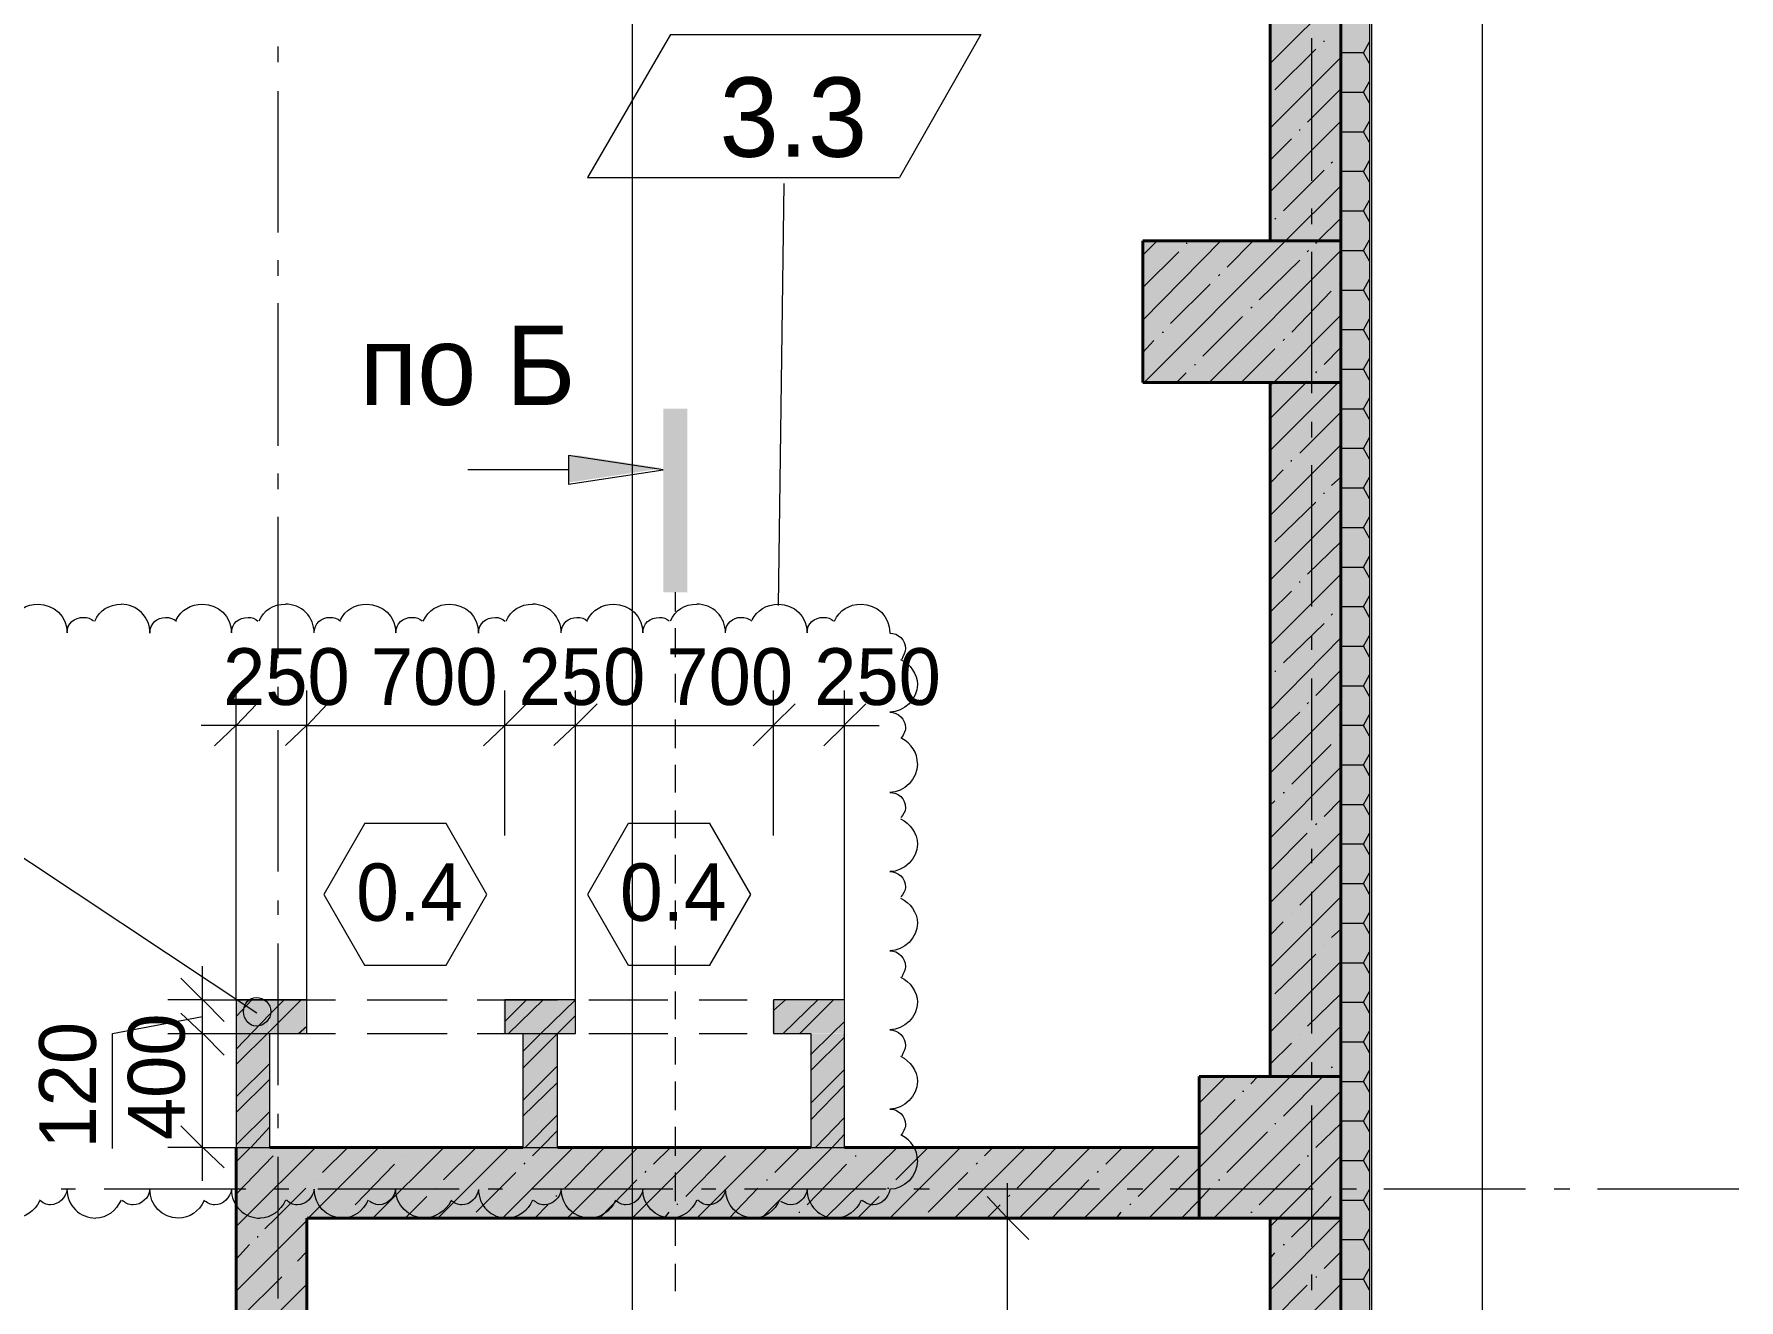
# Model space of a CAD drawing. Header units: millimetres. Extents: x -401725 to 250493, y 305116 to 802890.
# Drawn here: x -375094.682 to -375092.313, y 508975.737 to 508977.496 of the extents above; entities that cross this region are included whole.
import ezdxf

# ---------------------------------------------------------------- set-up
doc = ezdxf.new("R2010")
doc.units = ezdxf.units.MM
doc.layers.add('PDF _Геометрия', color=7, linetype='Continuous', true_color=0x1d1d1d)
doc.layers.add('PDF _Сплошная заливка', color=7, linetype='Continuous', true_color=0xffffff)
doc.layers.add('PDF _Текст', color=7, linetype='Continuous')

msp = doc.modelspace()

# ---------------------------------------------------------------- hatches: boundary and pattern name
at = {"layer": 'PDF _Сплошная заливка', "transparency": 33554559}
msp.add_hatch(color=7, dxfattribs=at).paths.add_polyline_path([(-375093.9181, 508976.9094), (-375093.9259, 508976.9105), (-375093.9397, 508976.9105), (-375093.9397, 508976.873), (-375093.9181, 508976.876), (-375093.9081, 508976.8777), (-375093.8965, 508976.8794), (-375093.8865, 508976.881), (-375093.8631, 508976.8844), (-375093.8531, 508976.886), (-375093.8415, 508976.8877), (-375093.8315, 508976.8894), (-375093.8198, 508976.891), (-375093.8098, 508976.8927), (-375093.8198, 508976.8944), (-375093.8315, 508976.896), (-375093.8415, 508976.8977), (-375093.8531, 508976.8994), (-375093.8631, 508976.901), (-375093.8865, 508976.9044), (-375093.8965, 508976.906), (-375093.9081, 508976.9077)])
h = msp.add_hatch(color=256, dxfattribs=at)
h.paths.add_polyline_path([(-375094.3048, 508976.1077), (-375094.3048, 508976.1538), (-375094.3546, 508976.1538), (-375094.3546, 508976.1077)])
h.paths.add_polyline_path([(-375093.5582, 508976.1077), (-375093.5582, 508976.1538), (-375093.6565, 508976.1538), (-375093.6565, 508976.1077)])
h.paths.add_polyline_path([(-375093.9315, 508976.1077), (-375093.9315, 508976.1538), (-375094.0298, 508976.1538), (-375094.0298, 508976.1077)])

# ---------------------------------------------------------------- linework, layer by layer
at = {"layer": 'PDF _Геометрия', "color": 8, "lineweight": 9, "true_color": 0x808080}
for points in [[(-375093.8513, 508988.3288), (-375093.8513, 508972.0015)], [(-375093.7913, 508976.7204), (-375093.7913, 508976.6937)], [(-375093.7913, 508976.6704), (-375093.7913, 508976.6304)], [(-375093.7913, 508976.6071), (-375093.7913, 508976.5671)], [(-375093.7913, 508976.5437), (-375093.7913, 508976.5038)], [(-375093.7913, 508976.4804), (-375093.7913, 508976.4421)], [(-375093.7913, 508976.4171), (-375093.7913, 508976.3788)], [(-375093.7913, 508976.3554), (-375093.7913, 508976.3154)], [(-375093.7913, 508976.2921), (-375093.7913, 508976.2521)], [(-375093.7913, 508976.2288), (-375093.7913, 508976.1887)], [(-375093.7913, 508976.1654), (-375093.7913, 508976.1271)], [(-375093.7913, 508976.1021), (-375093.7913, 508976.0638)], [(-375093.7913, 508976.0404), (-375093.7913, 508976.0004)], [(-375093.7913, 508975.9771), (-375093.7913, 508975.9371)], [(-375093.7913, 508975.9137), (-375093.7913, 508975.8738)], [(-375093.7913, 508975.8504), (-375093.7913, 508975.8121)], [(-375093.7913, 508975.7871), (-375093.7913, 508975.7487)]]:
    msp.add_lwpolyline(points, dxfattribs=at)
at = {"layer": 'PDF _Геометрия', "color": 7, "lineweight": 9}
for points in [[(-375092.8263, 508987.8988), (-375092.8263, 508970.4574)], [(-375092.8231, 508970.4571), (-375092.8231, 508987.9018)], [(-375092.8663, 508987.8605), (-375092.8663, 508970.4566)], [(-375092.8663, 508987.8588), (-375092.8663, 508970.4566)], [(-375092.6696, 508972.5637), (-375092.6696, 508986.9375)], [(-375092.9646, 508977.2087), (-375092.9646, 508978.1937)], [(-375093.7981, 508977.4955), (-375093.9131, 508977.2971)], [(-375093.7982, 508977.4955), (-375093.3664, 508977.4955)], [(-375093.3664, 508977.4955), (-375093.4796, 508977.2971)], [(-375092.9065, 508977.2921), (-375092.9065, 508977.4905)], [(-375094.3431, 508977.4571), (-375094.3431, 508977.4788)], [(-375094.3431, 508977.2205), (-375094.3431, 508977.4171)], [(-375093.913, 508977.2971), (-375093.4797, 508977.2971)], [(-375093.8498, 508977.2971), (-375093.4797, 508977.2971)], [(-375093.6479, 508976.7021), (-375093.6397, 508977.2888)], [(-375092.9065, 508977.2321), (-375092.9065, 508977.2538)], [(-375093.1415, 508977.0121), (-375093.1415, 508977.2088)], [(-375094.3431, 508977.1604), (-375094.3431, 508977.1821)], [(-375092.9065, 508976.9971), (-375092.9065, 508977.1938)], [(-375094.3431, 508976.9238), (-375094.3431, 508977.1221)], [(-375092.9646, 508976.0471), (-375092.9646, 508977.0121)], [(-375092.9065, 508976.9355), (-375092.9065, 508976.9571)], [(-375093.8081, 508976.8905), (-375093.9397, 508976.9105)], [(-375093.9396, 508976.9104), (-375093.9396, 508976.8704)], [(-375092.9065, 508976.7005), (-375092.9065, 508976.8971)], [(-375094.3431, 508976.8638), (-375094.3431, 508976.8855)], [(-375093.9396, 508976.8904), (-375094.0797, 508976.8904)], [(-375093.9397, 508976.8705), (-375093.8082, 508976.8905)], [(-375094.3431, 508976.6288), (-375094.3431, 508976.8254)], [(-375092.9065, 508976.6405), (-375092.9065, 508976.6605)], [(-375094.3431, 508976.5671), (-375094.3431, 508976.5888)], [(-375092.9065, 508976.4038), (-375092.9065, 508976.6005)], [(-375094.4015, 508976.1538), (-375094.4015, 508976.5355), (-375094.4015, 508976.5838)], [(-375094.3031, 508976.1538), (-375094.3031, 508976.5355), (-375094.3031, 508976.5838)], [(-375094.0279, 508976.3821), (-375094.0279, 508976.5354), (-375094.0279, 508976.5837)], [(-375093.9299, 508976.1538), (-375093.9299, 508976.5355), (-375093.9299, 508976.5838)], [(-375093.6547, 508976.3821), (-375093.6547, 508976.5354), (-375093.6547, 508976.5838)], [(-375093.5563, 508976.1538), (-375093.5563, 508976.5354), (-375093.5563, 508976.5838)], [(-375094.4499, 508976.5355), (-375094.3031, 508976.5355)], [(-375094.3431, 508976.3321), (-375094.3431, 508976.5288)], [(-375094.3028, 508976.5354), (-375094.0279, 508976.5354)], [(-375094.0282, 508976.5355), (-375093.9299, 508976.5355)], [(-375093.9296, 508976.5354), (-375093.6547, 508976.5354)], [(-375093.6545, 508976.5354), (-375093.508, 508976.5354)], [(-375094.223, 508976.3987), (-375094.2796, 508976.3004)], [(-375094.1097, 508976.3988), (-375094.2231, 508976.3988)], [(-375094.0532, 508976.3005), (-375094.1098, 508976.3988)], [(-375093.8565, 508976.3988), (-375093.9131, 508976.3005)], [(-375093.7429, 508976.3988), (-375093.8562, 508976.3988)], [(-375093.6864, 508976.3005), (-375093.743, 508976.3988)], [(-375094.3729, 508976.1354), (-375094.7497, 508976.3854)], [(-375092.9065, 508976.3438), (-375092.9065, 508976.3638)], [(-375092.9065, 508976.1071), (-375092.9065, 508976.3038)], [(-375094.3431, 508976.2721), (-375094.3431, 508976.2921)], [(-375094.2796, 508976.3004), (-375094.223, 508976.2021)], [(-375094.1098, 508976.2022), (-375094.0532, 508976.3005)], [(-375093.9131, 508976.3005), (-375093.8565, 508976.2021)], [(-375093.743, 508976.2021), (-375093.6864, 508976.3005)], [(-375094.3431, 508976.0354), (-375094.3431, 508976.2321)], [(-375094.4965, 508976.1072), (-375094.4482, 508976.1072), (-375094.4482, 508976.2005)], [(-375094.2231, 508976.2021), (-375094.1097, 508976.2021)], [(-375093.8562, 508976.2021), (-375093.7429, 508976.2021)], [(-375094.4482, 508976.1538), (-375094.4965, 508976.1538)], [(-375094.448, 508976.1538), (-375094.3297, 508976.1538)], [(-375094.33, 508976.1538), (-375094.2632, 508976.1538)], [(-375094.2196, 508976.1538), (-375094.1081, 508976.1538)], [(-375094.0665, 508976.1538), (-375093.9548, 508976.1538)], [(-375093.9113, 508976.1538), (-375093.8014, 508976.1538)], [(-375093.758, 508976.1538), (-375093.6913, 508976.1538)], [(-375094.5731, 508976.1072), (-375094.4482, 508976.1305)], [(-375094.5732, 508975.9472), (-375094.5732, 508976.1072)], [(-375094.4482, 508975.9022), (-375094.4482, 508976.1072)], [(-375094.448, 508976.1071), (-375094.3297, 508976.1071)], [(-375094.33, 508976.1072), (-375094.2632, 508976.1072)], [(-375094.2196, 508976.1071), (-375094.1081, 508976.1071)], [(-375094.0665, 508976.1072), (-375093.9548, 508976.1072)], [(-375093.9113, 508976.1071), (-375093.8014, 508976.1071)], [(-375093.758, 508976.1071), (-375093.6913, 508976.1071)], [(-375092.9065, 508976.0472), (-375092.9065, 508976.0671)], [(-375094.3431, 508975.9755), (-375094.3431, 508975.9955)], [(-375092.9065, 508975.8105), (-375092.9065, 508976.0072)], [(-375094.4482, 508975.9488), (-375094.4965, 508975.9488)], [(-375094.448, 508975.9488), (-375094.4015, 508975.9488)], [(-375094.4015, 508975.9488), (-375094.4015, 508974.1972), (-375094.4015, 508973.8038)], [(-375094.3546, 508975.9487), (-375094.0029, 508975.9487)], [(-375093.9546, 508975.9488), (-375093.6031, 508975.9488)], [(-375093.5562, 508975.9488), (-375093.063, 508975.9488)], [(-375094.3431, 508975.7388), (-375094.3431, 508975.9354)], [(-375094.6248, 508975.8905), (-375094.6447, 508975.8905)], [(-375094.3882, 508975.8905), (-375094.5848, 508975.8905)], [(-375094.3281, 508975.8905), (-375094.3482, 508975.8905)], [(-375094.0915, 508975.8905), (-375094.2882, 508975.8905)], [(-375094.0315, 508975.8905), (-375094.0514, 508975.8905)], [(-375093.7948, 508975.8905), (-375093.9916, 508975.8905)], [(-375093.7348, 508975.8905), (-375093.7549, 508975.8905)], [(-375093.4982, 508975.8905), (-375093.695, 508975.8905)], [(-375093.4697, 508975.2988), (-375093.3297, 508975.2988), (-375093.3297, 508975.8988)], [(-375093.4381, 508975.8905), (-375093.4597, 508975.8905)], [(-375093.2015, 508975.8905), (-375093.3983, 508975.8905)], [(-375093.1415, 508975.8905), (-375093.1632, 508975.8905)], [(-375092.9049, 508975.8905), (-375093.1033, 508975.8905)], [(-375092.8448, 508975.8905), (-375092.8664, 508975.8905)], [(-375092.6098, 508975.8905), (-375092.8066, 508975.8905)], [(-375092.5482, 508975.8905), (-375092.5699, 508975.8905)], [(-375092.3132, 508975.8905), (-375092.5099, 508975.8905)], [(-375094.3031, 508975.8505), (-375094.3031, 508974.7988)], [(-375093.3297, 508975.8505), (-375093.3713, 508975.8505)], [(-375093.3297, 508975.8504), (-375093.2814, 508975.8504)], [(-375092.9646, 508972.6621), (-375092.9646, 508975.8504)], [(-375092.9065, 508975.7505), (-375092.9065, 508975.7722)]]:
    msp.add_lwpolyline(points, dxfattribs=at)
at = {"layer": 'PDF _Геометрия', "color": 7, "lineweight": 40}
for points in [[(-375092.8663, 508978.1938), (-375092.8663, 508977.2087), (-375093.1414, 508977.2087)], [(-375092.9646, 508978.1938), (-375092.9646, 508977.2088)], [(-375093.1415, 508977.2088), (-375093.1415, 508977.0121)], [(-375092.9646, 508977.0121), (-375092.8663, 508977.0121), (-375092.8663, 508977.2088)], [(-375092.9646, 508977.2087), (-375092.8663, 508977.2087)], [(-375093.1414, 508977.0121), (-375092.8663, 508977.0121)], [(-375092.8663, 508977.0121), (-375092.8663, 508976.0471), (-375093.063, 508976.0471)], [(-375092.9646, 508977.0121), (-375092.9646, 508976.0471)], [(-375093.063, 508976.0471), (-375093.063, 508975.8504)], [(-375092.8663, 508976.0471), (-375092.8663, 508975.8504), (-375092.9646, 508975.8504)], [(-375092.9646, 508976.0471), (-375092.8663, 508976.0471)], [(-375094.4015, 508975.9488), (-375094.4015, 508975.8505)], [(-375094.0029, 508975.9487), (-375094.3546, 508975.9487)], [(-375093.603, 508975.9488), (-375093.9546, 508975.9488)], [(-375093.063, 508975.9488), (-375093.5563, 508975.9488)], [(-375093.063, 508975.8504), (-375093.063, 508975.9488)], [(-375094.4015, 508975.8505), (-375094.4015, 508973.8039)], [(-375094.3031, 508973.8038), (-375094.3031, 508975.8505)], [(-375094.303, 508975.8504), (-375093.0629, 508975.8504)], [(-375093.063, 508975.8504), (-375092.8663, 508975.8504)], [(-375092.9646, 508975.8504), (-375092.9646, 508972.6621)], [(-375092.8663, 508972.6621), (-375092.8663, 508975.8505)]]:
    msp.add_lwpolyline(points, dxfattribs=at)
at = {"layer": 'PDF _Геометрия', "lineweight": 9}
for points in [[(-375092.9646, 508977.4554), (-375092.8663, 508977.5538)], [(-375092.8896, 508977.4854), (-375092.8896, 508977.4871)], [(-375092.9646, 508977.3654), (-375092.8663, 508977.4637)], [(-375092.9579, 508977.4188), (-375092.9013, 508977.4754)], [(-375092.8663, 508977.4705), (-375092.8348, 508977.4705)], [(-375092.8347, 508977.4704), (-375092.8263, 508977.4854)], [(-375092.8263, 508977.4554), (-375092.8347, 508977.4704)], [(-375092.9129, 508977.3737), (-375092.8663, 508977.4204)], [(-375092.8663, 508977.4155), (-375092.8348, 508977.4155)], [(-375092.8347, 508977.4154), (-375092.8263, 508977.4304)], [(-375092.8263, 508977.4004), (-375092.8347, 508977.4154)], [(-375092.9646, 508977.2771), (-375092.8663, 508977.3754)], [(-375092.8347, 508977.3604), (-375092.8263, 508977.3754)], [(-375092.9649, 508977.3204), (-375092.9347, 508977.3505)], [(-375092.9231, 508977.3621), (-375092.9231, 508977.3638)], [(-375092.8663, 508977.3605), (-375092.8348, 508977.3605)], [(-375092.8263, 508977.3454), (-375092.8347, 508977.3604)], [(-375092.8679, 508977.3288), (-375092.8663, 508977.3304)], [(-375092.8347, 508977.3054), (-375092.8263, 508977.3204)], [(-375092.9462, 508977.2504), (-375092.8896, 508977.3071)], [(-375092.8796, 508977.3171), (-375092.878, 508977.3187)], [(-375092.8663, 508977.3055), (-375092.8348, 508977.3055)], [(-375092.8263, 508977.2904), (-375092.8347, 508977.3054)], [(-375092.9431, 508977.2087), (-375092.8663, 508977.2854)], [(-375092.8663, 508977.2505), (-375092.8348, 508977.2505)], [(-375092.8347, 508977.2504), (-375092.8263, 508977.2654)], [(-375092.8263, 508977.2354), (-375092.8347, 508977.2504)], [(-375092.9581, 508977.2388), (-375092.9565, 508977.2405)], [(-375092.8981, 508977.2087), (-375092.8663, 508977.2404)], [(-375093.1415, 508977.1888), (-375093.1214, 508977.2088)], [(-375093.1415, 508977.0988), (-375093.0331, 508977.2088)], [(-375093.1398, 508977.0121), (-375092.9432, 508977.2088)], [(-375093.0814, 508977.2055), (-375093.0798, 508977.2055)], [(-375093.0245, 508977.1721), (-375092.988, 508977.2088)], [(-375092.9013, 508977.2054), (-375092.8981, 508977.2088)], [(-375092.8347, 508977.1954), (-375092.8263, 508977.2104)], [(-375093.1416, 508977.1438), (-375093.0915, 508977.1938)], [(-375093.0495, 508977.0121), (-375092.8663, 508977.1954)], [(-375092.9798, 508977.1271), (-375092.9231, 508977.1821)], [(-375092.913, 508977.1938), (-375092.9114, 508977.1955)], [(-375092.8663, 508977.1955), (-375092.8348, 508977.1955)], [(-375092.8263, 508977.1804), (-375092.8347, 508977.1954)], [(-375093.0363, 508977.1604), (-375093.0347, 508977.1621)], [(-375092.8347, 508977.1404), (-375092.8263, 508977.1554)], [(-375093.103, 508977.0938), (-375093.048, 508977.1488)], [(-375092.9345, 508977.0821), (-375092.8796, 508977.1387)], [(-375092.8679, 508977.1487), (-375092.8663, 508977.1504)], [(-375092.8663, 508977.1405), (-375092.8348, 508977.1405)], [(-375092.8263, 508977.1254), (-375092.8347, 508977.1404)], [(-375092.9912, 508977.1154), (-375092.9896, 508977.1171)], [(-375093.058, 508977.0487), (-375093.0029, 508977.1037)], [(-375092.9595, 508977.0121), (-375092.8663, 508977.1054)], [(-375092.8663, 508977.0855), (-375092.8348, 508977.0855)], [(-375092.8347, 508977.0854), (-375092.8263, 508977.1004)], [(-375092.8263, 508977.0704), (-375092.8347, 508977.0854)], [(-375093.1413, 508977.0537), (-375093.1263, 508977.0704)], [(-375093.1146, 508977.0821), (-375093.113, 508977.0821)], [(-375092.9464, 508977.0705), (-375092.9448, 508977.0721)], [(-375092.8897, 508977.0371), (-375092.8663, 508977.0604)], [(-375093.0697, 508977.0371), (-375093.0681, 508977.0371)], [(-375093.0049, 508977.0121), (-375092.9581, 508977.0588)], [(-375092.8347, 508977.0304), (-375092.8263, 508977.0454)], [(-375093.0948, 508977.0121), (-375093.0814, 508977.0255)], [(-375092.9146, 508977.0121), (-375092.913, 508977.0138)], [(-375092.9013, 508977.0254), (-375092.8997, 508977.0271)], [(-375092.8695, 508977.0121), (-375092.8663, 508977.0154)], [(-375092.8663, 508977.0305), (-375092.8348, 508977.0305)], [(-375092.8263, 508977.0154), (-375092.8347, 508977.0304)], [(-375092.9649, 508976.9172), (-375092.8698, 508977.0122)], [(-375092.9648, 508977.0071), (-375092.9597, 508977.0121)], [(-375092.9647, 508976.9621), (-375092.9146, 508977.0121)], [(-375092.8347, 508976.9754), (-375092.8263, 508976.9904)], [(-375092.9231, 508976.9138), (-375092.8682, 508976.9688)], [(-375092.8663, 508976.9755), (-375092.8348, 508976.9755)], [(-375092.8263, 508976.9604), (-375092.8347, 508976.9754)], [(-375092.9646, 508976.8271), (-375092.8663, 508976.9254)], [(-375092.8663, 508976.9205), (-375092.8348, 508976.9205)], [(-375092.8347, 508976.9204), (-375092.8263, 508976.9354)], [(-375092.8263, 508976.9054), (-375092.8347, 508976.9204)], [(-375092.9347, 508976.9021), (-375092.9347, 508976.9038)], [(-375092.9647, 508976.8721), (-375092.9464, 508976.8905)], [(-375092.8795, 508976.8687), (-375092.8663, 508976.8804)], [(-375092.8347, 508976.8654), (-375092.8263, 508976.8804)], [(-375092.8896, 508976.8571), (-375092.8896, 508976.8587)], [(-375092.8663, 508976.8655), (-375092.8348, 508976.8655)], [(-375092.8263, 508976.8504), (-375092.8347, 508976.8654)], [(-375092.9646, 508976.7371), (-375092.8663, 508976.8354)], [(-375092.9579, 508976.7904), (-375092.9013, 508976.8454)], [(-375092.8347, 508976.8104), (-375092.8263, 508976.8254)], [(-375092.8663, 508976.8105), (-375092.8348, 508976.8105)], [(-375092.8263, 508976.7954), (-375092.8347, 508976.8104)], [(-375092.9129, 508976.7454), (-375092.8663, 508976.7904)], [(-375092.8663, 508976.7555), (-375092.8348, 508976.7555)], [(-375092.8347, 508976.7554), (-375092.8263, 508976.7704)], [(-375092.8263, 508976.7404), (-375092.8347, 508976.7554)], [(-375092.9646, 508976.6471), (-375092.8663, 508976.7454)], [(-375092.9231, 508976.7338), (-375092.9231, 508976.7354)], [(-375092.9649, 508976.6921), (-375092.9347, 508976.7221)], [(-375092.8347, 508976.7004), (-375092.8263, 508976.7154)], [(-375092.8796, 508976.6887), (-375092.878, 508976.6904)], [(-375092.8679, 508976.7004), (-375092.8663, 508976.7004)], [(-375092.8663, 508976.7004), (-375092.8348, 508976.7004)], [(-375092.8263, 508976.6854), (-375092.8347, 508976.7004)], [(-375092.9462, 508976.6221), (-375092.8896, 508976.6771)], [(-375092.8347, 508976.6454), (-375092.8263, 508976.6604)], [(-375092.9646, 508976.5571), (-375092.8663, 508976.6571)], [(-375092.8663, 508976.6455), (-375092.8348, 508976.6455)], [(-375092.8263, 508976.6304), (-375092.8347, 508976.6454)], [(-375092.9581, 508976.6105), (-375092.9565, 508976.6105)], [(-375092.9013, 508976.5771), (-375092.8663, 508976.6121)], [(-375092.8663, 508976.5905), (-375092.8348, 508976.5905)], [(-375092.8347, 508976.5904), (-375092.8263, 508976.6054)], [(-375092.8263, 508976.5754), (-375092.8347, 508976.5904)], [(-375092.9646, 508976.4687), (-375092.8663, 508976.5671)], [(-375092.913, 508976.5655), (-375092.9114, 508976.5671)], [(-375092.9648, 508976.5138), (-375092.9231, 508976.5538)], [(-375092.8347, 508976.5354), (-375092.8263, 508976.5504)], [(-375092.8679, 508976.5204), (-375092.8663, 508976.5221)], [(-375092.8663, 508976.5355), (-375092.8348, 508976.5355)], [(-375092.8263, 508976.5204), (-375092.8347, 508976.5354)], [(-375092.9345, 508976.4537), (-375092.8796, 508976.5087)], [(-375092.8347, 508976.4804), (-375092.8263, 508976.4954)], [(-375092.9646, 508976.3787), (-375092.8663, 508976.4771)], [(-375092.8663, 508976.4805), (-375092.8348, 508976.4805)], [(-375092.8263, 508976.4654), (-375092.8347, 508976.4804)], [(-375092.9648, 508976.4238), (-375092.9581, 508976.4305)], [(-375092.9464, 508976.4421), (-375092.9448, 508976.4421)], [(-375092.8897, 508976.4088), (-375092.8663, 508976.4321)], [(-375092.8663, 508976.4255), (-375092.8348, 508976.4255)], [(-375092.8347, 508976.4254), (-375092.8263, 508976.4404)], [(-375092.8263, 508976.4104), (-375092.8347, 508976.4254)], [(-375092.9013, 508976.3971), (-375092.8997, 508976.3988)], [(-375092.9647, 508976.3338), (-375092.913, 508976.3854)], [(-375092.9646, 508976.2887), (-375092.8663, 508976.3871)], [(-375092.8347, 508976.3704), (-375092.8263, 508976.3854)], [(-375092.8663, 508976.3705), (-375092.8348, 508976.3705)], [(-375092.8263, 508976.3554), (-375092.8347, 508976.3704)], [(-375092.9231, 508976.2855), (-375092.8682, 508976.3405)], [(-375092.8347, 508976.3154), (-375092.8263, 508976.3304)], [(-375092.8663, 508976.3155), (-375092.8348, 508976.3155)], [(-375092.8263, 508976.3004), (-375092.8347, 508976.3154)], [(-375092.9646, 508976.1988), (-375092.8663, 508976.2971)], [(-375092.9647, 508976.2438), (-375092.9464, 508976.2621)], [(-375092.9347, 508976.2738), (-375092.9347, 508976.2738)], [(-375092.8663, 508976.2605), (-375092.8348, 508976.2605)], [(-375092.8347, 508976.2604), (-375092.8263, 508976.2754)], [(-375092.8263, 508976.2454), (-375092.8347, 508976.2604)], [(-375092.8795, 508976.2404), (-375092.8663, 508976.2521)], [(-375092.9646, 508976.1087), (-375092.8663, 508976.2071)], [(-375092.9579, 508976.1621), (-375092.9013, 508976.2171)], [(-375092.8896, 508976.2288), (-375092.8896, 508976.2288)], [(-375092.8347, 508976.2054), (-375092.8263, 508976.2204)], [(-375092.8663, 508976.2055), (-375092.8348, 508976.2055)], [(-375092.8263, 508976.1904), (-375092.8347, 508976.2054)], [(-375092.9129, 508976.1171), (-375092.8663, 508976.1621)], [(-375092.8347, 508976.1504), (-375092.8263, 508976.1654)], [(-375092.8663, 508976.1505), (-375092.8348, 508976.1505)], [(-375092.8263, 508976.1354), (-375092.8347, 508976.1504)], [(-375092.9363, 508976.0471), (-375092.8663, 508976.1171)], [(-375092.9649, 508976.0638), (-375092.9347, 508976.0938)], [(-375092.9231, 508976.1055), (-375092.9231, 508976.1055)], [(-375092.8663, 508976.0955), (-375092.8348, 508976.0955)], [(-375092.8347, 508976.0954), (-375092.8263, 508976.1104)], [(-375092.8263, 508976.0804), (-375092.8347, 508976.0954)], [(-375092.8679, 508976.0721), (-375092.8663, 508976.0721)], [(-375093.0631, 508976.0104), (-375093.0263, 508976.0471)], [(-375093.0631, 508975.9205), (-375092.9364, 508976.0471)], [(-375092.9914, 508976.0371), (-375092.9815, 508976.0471)], [(-375092.9462, 508975.9921), (-375092.8913, 508976.0471)], [(-375092.8913, 508976.0471), (-375092.8896, 508976.0488)], [(-375092.8796, 508976.0604), (-375092.878, 508976.0604)], [(-375092.8347, 508976.0404), (-375092.8263, 508976.0554)], [(-375093.043, 508975.8504), (-375092.8663, 508976.0271)], [(-375093.0029, 508976.0271), (-375093.0013, 508976.0271)], [(-375092.8663, 508976.0405), (-375092.8348, 508976.0405)], [(-375092.8263, 508976.0254), (-375092.8347, 508976.0404)], [(-375093.0629, 508975.9654), (-375093.013, 508976.0154)], [(-375092.8347, 508975.9854), (-375092.8263, 508976.0004)], [(-375093.0249, 508975.9138), (-375092.9682, 508975.9705)], [(-375092.9581, 508975.9821), (-375092.9565, 508975.9821)], [(-375092.9013, 508975.9487), (-375092.8663, 508975.9821)], [(-375092.8663, 508975.9855), (-375092.8348, 508975.9855)], [(-375092.8263, 508975.9704), (-375092.8347, 508975.9854)], [(-375094.4014, 508975.9288), (-375094.3814, 508975.9488)], [(-375094.3897, 508975.8505), (-375094.2914, 508975.9488)], [(-375094.3382, 508975.9488), (-375094.3382, 508975.9488)], [(-375094.3014, 508975.8505), (-375094.2031, 508975.9488)], [(-375094.2813, 508975.9138), (-375094.2463, 508975.9488)], [(-375094.2114, 508975.8504), (-375094.113, 508975.9487)], [(-375094.1581, 508975.9488), (-375094.1581, 508975.9488)], [(-375094.1214, 508975.8505), (-375094.023, 508975.9488)], [(-375094.1132, 508975.9038), (-375094.0681, 508975.9488)], [(-375094.0314, 508975.8505), (-375093.9331, 508975.9488)], [(-375093.9895, 508975.9371), (-375093.9779, 508975.9487)], [(-375093.9446, 508975.8921), (-375093.8897, 508975.9488)], [(-375093.9415, 508975.8505), (-375093.8432, 508975.9488)], [(-375093.8512, 508975.8504), (-375093.753, 508975.9488)], [(-375093.8213, 508975.9255), (-375093.7981, 508975.9488)], [(-375093.7615, 508975.8505), (-375093.6631, 508975.9488)], [(-375093.7098, 508975.9488), (-375093.7082, 508975.9488)], [(-375093.6715, 508975.8505), (-375093.5732, 508975.9488)], [(-375093.6529, 508975.9138), (-375093.618, 508975.9487)], [(-375093.5828, 508975.8504), (-375093.483, 508975.9488)], [(-375093.5297, 508975.9488), (-375093.5281, 508975.9488)], [(-375093.4929, 508975.8504), (-375093.3947, 508975.9488)], [(-375093.4847, 508975.9038), (-375093.4398, 508975.9488)], [(-375093.4032, 508975.8505), (-375093.3047, 508975.9488)], [(-375093.3616, 508975.9372), (-375093.3498, 508975.9488)], [(-375093.3163, 508975.8921), (-375093.2613, 508975.9488)], [(-375093.3132, 508975.8505), (-375093.2148, 508975.9488)], [(-375093.2229, 508975.8504), (-375093.1246, 508975.9488)], [(-375093.193, 508975.9254), (-375093.1697, 508975.9488)], [(-375093.0814, 508975.9488), (-375093.0798, 508975.9488)], [(-375094.4014, 508975.8838), (-375094.3499, 508975.9372)], [(-375094.2363, 508975.8688), (-375094.1814, 508975.9255)], [(-375094.1697, 508975.9371), (-375094.1697, 508975.9371)], [(-375094.0012, 508975.9254), (-375093.9997, 508975.9271)], [(-375093.7764, 508975.8805), (-375093.7215, 508975.9371)], [(-375093.608, 508975.8688), (-375093.5531, 508975.9255)], [(-375093.5413, 508975.9371), (-375093.5397, 508975.9371)], [(-375093.3729, 508975.9254), (-375093.3713, 508975.9271)], [(-375093.148, 508975.8805), (-375093.0915, 508975.9372)], [(-375092.9798, 508975.8688), (-375092.9231, 508975.9255)], [(-375092.953, 508975.8504), (-375092.8663, 508975.9371)], [(-375092.913, 508975.9371), (-375092.9114, 508975.9371)], [(-375092.8663, 508975.9305), (-375092.8348, 508975.9305)], [(-375092.8347, 508975.9304), (-375092.8263, 508975.9454)], [(-375092.8263, 508975.9154), (-375092.8347, 508975.9304)], [(-375094.2931, 508975.9038), (-375094.2931, 508975.9038)], [(-375094.0681, 508975.8587), (-375094.013, 508975.9137)], [(-375093.8965, 508975.8505), (-375093.8448, 508975.9038)], [(-375093.8331, 508975.9138), (-375093.8315, 508975.9155)], [(-375093.6647, 508975.9038), (-375093.6631, 508975.9038)], [(-375093.4397, 508975.8587), (-375093.3846, 508975.9138)], [(-375093.268, 508975.8505), (-375093.2165, 508975.9038)], [(-375093.2047, 508975.9138), (-375093.2031, 508975.9155)], [(-375093.133, 508975.8504), (-375093.063, 508975.9204)], [(-375093.0363, 508975.9038), (-375093.0347, 508975.9038)], [(-375094.3465, 508975.8505), (-375094.3048, 508975.8921)], [(-375094.1664, 508975.8504), (-375094.1363, 508975.8804)], [(-375094.1246, 508975.8921), (-375094.1246, 508975.8921)], [(-375093.9565, 508975.8805), (-375093.9565, 508975.8821)], [(-375093.7163, 508975.8505), (-375093.6764, 508975.8921)], [(-375093.538, 508975.8504), (-375093.508, 508975.8804)], [(-375093.4962, 508975.8921), (-375093.4946, 508975.8921)], [(-375093.3281, 508975.8805), (-375093.3265, 508975.8822)], [(-375093.0879, 508975.8504), (-375093.063, 508975.8754)], [(-375093.063, 508975.8754), (-375093.048, 508975.8921)], [(-375092.9079, 508975.8504), (-375092.8796, 508975.8804)], [(-375092.8679, 508975.8921), (-375092.8663, 508975.8921)], [(-375092.8663, 508975.8755), (-375092.8348, 508975.8755)], [(-375092.8347, 508975.8754), (-375092.8263, 508975.8904)], [(-375092.8263, 508975.8604), (-375092.8347, 508975.8754)], [(-375094.248, 508975.8588), (-375094.248, 508975.8588)], [(-375093.9865, 508975.8505), (-375093.9682, 508975.8688)], [(-375093.8063, 508975.8505), (-375093.7997, 508975.8588)], [(-375093.788, 508975.8688), (-375093.788, 508975.8704)], [(-375093.6196, 508975.8588), (-375093.618, 508975.8588)], [(-375093.3582, 508975.8505), (-375093.3398, 508975.8688)], [(-375093.1781, 508975.8505), (-375093.1714, 508975.8588)], [(-375093.1597, 508975.8688), (-375093.158, 508975.8705)], [(-375092.9912, 508975.8587), (-375092.9896, 508975.8587)], [(-375094.4015, 508975.8388), (-375094.3898, 508975.8505)], [(-375094.4014, 508975.7488), (-375094.3031, 508975.8472)], [(-375094.3614, 508975.8354), (-375094.3463, 508975.8504)], [(-375092.9646, 508975.7504), (-375092.8663, 508975.8488)], [(-375092.9645, 508975.8387), (-375092.9529, 508975.8504)], [(-375092.9348, 508975.8238), (-375092.9081, 508975.8505)], [(-375092.8347, 508975.8204), (-375092.8263, 508975.8354)], [(-375094.4012, 508975.7938), (-375094.383, 508975.8138)], [(-375094.3713, 508975.8237), (-375094.3713, 508975.8254)], [(-375092.9464, 508975.8138), (-375092.9448, 508975.8138)], [(-375092.8663, 508975.8205), (-375092.8348, 508975.8205)], [(-375092.8263, 508975.8054), (-375092.8347, 508975.8204)], [(-375094.3164, 508975.7905), (-375094.3031, 508975.8038)], [(-375092.9648, 508975.7938), (-375092.9581, 508975.8021)], [(-375092.8897, 508975.7804), (-375092.8663, 508975.8037)], [(-375094.4014, 508975.6605), (-375094.3031, 508975.7588)], [(-375094.3949, 508975.7121), (-375094.3382, 508975.7688)], [(-375094.3265, 508975.7805), (-375094.3265, 508975.7805)], [(-375092.9647, 508975.7054), (-375092.913, 508975.7571)], [(-375092.9646, 508975.6604), (-375092.8663, 508975.7587)], [(-375092.9013, 508975.7688), (-375092.8997, 508975.7688)], [(-375092.8663, 508975.7655), (-375092.8348, 508975.7655)], [(-375092.8347, 508975.7654), (-375092.8263, 508975.7804)], [(-375092.8263, 508975.7504), (-375092.8347, 508975.7654)]]:
    msp.add_lwpolyline(points, dxfattribs=at)
at = {"layer": 'PDF _Геометрия', "color": 1, "lineweight": 9}
for points in [[(-375094.6365, 508976.6638), (-375094.6365, 508976.6638)], [(-375094.5213, 508976.6637), (-375094.5213, 508976.6637)], [(-375094.408, 508976.6638), (-375094.408, 508976.6638)], [(-375094.2931, 508976.6638), (-375094.2931, 508976.6638)], [(-375094.1798, 508976.6638), (-375094.1798, 508976.6638)], [(-375094.0646, 508976.6637), (-375094.0646, 508976.6637)], [(-375093.9497, 508976.6638), (-375093.9497, 508976.6638)], [(-375093.8364, 508976.6638), (-375093.8364, 508976.6638)], [(-375093.7215, 508976.6638), (-375093.7215, 508976.6638)], [(-375093.6079, 508976.6638), (-375093.6079, 508976.6638)], [(-375093.493, 508976.6638), (-375093.493, 508976.6638)]]:
    msp.add_lwpolyline(points, dxfattribs=at)
at = {"layer": 'PDF _Геометрия', "color": 7, "lineweight": 18}
for points in [[(-375094.4013, 508976.5354), (-375094.3729, 508976.5654)], [(-375094.303, 508976.5354), (-375094.2746, 508976.5654)], [(-375094.028, 508976.5354), (-375093.998, 508976.5654)], [(-375093.9297, 508976.5354), (-375093.8997, 508976.5654)], [(-375093.6547, 508976.5355), (-375093.6248, 508976.5655)], [(-375093.5564, 508976.5355), (-375093.5264, 508976.5655)], [(-375094.4015, 508976.5355), (-375094.4314, 508976.5071)], [(-375094.3031, 508976.5355), (-375094.3331, 508976.5072)], [(-375094.0279, 508976.5354), (-375094.0578, 508976.5071)], [(-375093.9299, 508976.5355), (-375093.9598, 508976.5072)], [(-375093.6547, 508976.5354), (-375093.683, 508976.5071)], [(-375093.5563, 508976.5354), (-375093.5847, 508976.5071)], [(-375094.4482, 508976.1538), (-375094.4783, 508976.1838)], [(-375094.4479, 508976.1538), (-375094.418, 508976.1238)], [(-375094.4482, 508976.1072), (-375094.4783, 508976.1355)], [(-375094.4479, 508976.1071), (-375094.418, 508976.0771)], [(-375094.4482, 508975.9488), (-375094.4783, 508975.9788)], [(-375094.4479, 508975.9488), (-375094.418, 508975.9205)], [(-375093.3297, 508975.8505), (-375093.358, 508975.8805)], [(-375093.3297, 508975.8505), (-375093.2999, 508975.8205)]]:
    msp.add_lwpolyline(points, dxfattribs=at)
at = {"layer": 'PDF _Геометрия', "color": 24, "lineweight": 9, "true_color": 0x8f1d1d}
for points in [[(-375094.4015, 508976.1538), (-375094.4015, 508976.1538)], [(-375094.4013, 508976.1305), (-375094.3797, 508976.1538)], [(-375094.3547, 508976.1337), (-375094.3346, 508976.1537)], [(-375094.3545, 508976.1104), (-375094.3113, 508976.1537)], [(-375094.028, 508976.1238), (-375093.998, 508976.1538)], [(-375094.023, 508976.1071), (-375093.9747, 508976.1538)], [(-375093.9782, 508976.1072), (-375093.9299, 508976.1538)], [(-375093.6548, 508976.1388), (-375093.6381, 508976.1538)], [(-375093.6412, 508976.1071), (-375093.593, 508976.1538)], [(-375093.6182, 508976.1072), (-375093.5715, 508976.1538)], [(-375094.4013, 508976.0854), (-375094.3547, 508976.1338)], [(-375094.3149, 508976.1071), (-375094.3031, 508976.1171)], [(-375093.9548, 508976.1072), (-375093.9299, 508976.1322)], [(-375093.573, 508976.1071), (-375093.5563, 508976.1238)], [(-375094.4013, 508976.0638), (-375094.3547, 508976.1105)], [(-375094.0032, 508976.0588), (-375093.9548, 508976.1072)], [(-375094.0029, 508976.0821), (-375093.9779, 508976.1071)], [(-375093.6031, 508976.0772), (-375093.5732, 508976.1071)], [(-375093.603, 508976.0554), (-375093.5563, 508976.1021)], [(-375094.4013, 508976.0188), (-375094.3547, 508976.0655)], [(-375094.4013, 508975.9971), (-375094.3547, 508976.0438)], [(-375094.0032, 508976.0138), (-375093.9548, 508976.0622)], [(-375093.603, 508976.0104), (-375093.5563, 508976.0571)], [(-375094.0032, 508975.9922), (-375093.9548, 508976.0388)], [(-375093.603, 508975.9871), (-375093.5563, 508976.0354)], [(-375094.4013, 508975.9521), (-375094.3547, 508975.9988)], [(-375093.9998, 508975.9488), (-375093.9548, 508975.9938)], [(-375094.3813, 508975.9488), (-375094.3547, 508975.9771)], [(-375093.9782, 508975.9488), (-375093.9548, 508975.9722)], [(-375093.5964, 508975.9488), (-375093.5563, 508975.9904)], [(-375093.573, 508975.9488), (-375093.5563, 508975.9671)]]:
    msp.add_lwpolyline(points, dxfattribs=at)
at = {"layer": 'PDF _Геометрия', "color": 16, "lineweight": 20, "true_color": 0x800000}
for points in [[(-375094.4015, 508976.1538), (-375094.4015, 508975.9488)], [(-375094.3547, 508976.1538), (-375094.4013, 508976.1538)], [(-375094.3031, 508976.1538), (-375094.3547, 508976.1538)], [(-375094.3031, 508976.1071), (-375094.3031, 508976.1538)], [(-375093.9299, 508976.1538), (-375094.0282, 508976.1538)], [(-375094.0279, 508976.1537), (-375094.0279, 508976.1071)], [(-375093.9299, 508976.1072), (-375093.9299, 508976.1538)], [(-375093.5563, 508976.1538), (-375093.6547, 508976.1538)], [(-375093.6547, 508976.1538), (-375093.6547, 508976.1071)], [(-375093.5563, 508976.1071), (-375093.5563, 508976.1538)], [(-375094.3547, 508975.9488), (-375094.3547, 508976.1071)], [(-375094.3547, 508976.1071), (-375094.3031, 508976.1071)], [(-375094.0279, 508976.1071), (-375094.0029, 508976.1071)], [(-375094.0029, 508976.1071), (-375094.0029, 508975.9487)], [(-375093.9548, 508976.1072), (-375093.9299, 508976.1072)], [(-375093.9548, 508975.9488), (-375093.9548, 508976.1072)], [(-375093.6547, 508976.1071), (-375093.603, 508976.1071)], [(-375093.603, 508976.1071), (-375093.603, 508975.9488)], [(-375093.5563, 508975.9488), (-375093.5563, 508976.1071)]]:
    msp.add_lwpolyline(points, dxfattribs=at)
at = {"layer": 'PDF _Геометрия', "color": 16, "lineweight": 9, "true_color": 0x800000}
for points in [[(-375094.4013, 508975.9488), (-375094.3547, 508975.9488)], [(-375094.0032, 508975.9488), (-375093.9548, 508975.9488)], [(-375093.603, 508975.9488), (-375093.5563, 508975.9488)]]:
    msp.add_lwpolyline(points, dxfattribs=at)
at = {"layer": 'PDF _Геометрия', "color": 1, "lineweight": 9}
for centre, radius, start, end in [((-375094.5608, 508976.6642), 0.0395, 359.2879, 90.6043), ((-375094.3325, 508976.6644), 0.0394, 359.1291, 90.6802), ((-375093.9892, 508976.6643), 0.0395, 359.2809, 90.6437), ((-375093.7609, 508976.6644), 0.0394, 359.1216, 90.7268), ((-375093.4933, 508976.4824), 0.0386, 359.6356, 64.1794), ((-375093.4933, 508975.9307), 0.0386, 359.6087, 64.2064), ((-375094.597, 508975.8901), 0.0396, 179.4608, 270.7614), ((-375094.3685, 508975.8899), 0.0395, 179.2776, 270.8714), ((-375094.0251, 508975.89), 0.0396, 179.4331, 270.8296), ((-375093.5685, 508975.8899), 0.0395, 179.2979, 270.778)]:
    msp.add_arc(centre, radius, start, end, dxfattribs=at)
for points in [[(-375094.713, 508976.6805), (-375094.7065, 508976.6955), (-375094.6931, 508976.7038), (-375094.6765, 508976.7038)], [(-375094.6765, 508976.7038), (-375094.6548, 508976.7038), (-375094.6365, 508976.6871), (-375094.6365, 508976.6638)], [(-375094.6365, 508976.6638), (-375094.6365, 508976.6771), (-375094.6264, 508976.6855), (-375094.6132, 508976.6855)], [(-375094.6132, 508976.6855), (-375094.6081, 508976.6855), (-375094.6031, 508976.6838), (-375094.5998, 508976.6805)], [(-375094.598, 508976.6804), (-375094.5913, 508976.6954), (-375094.5781, 508976.7037), (-375094.5612, 508976.7037)], [(-375094.5212, 508976.6637), (-375094.5212, 508976.6771), (-375094.5113, 508976.6854), (-375094.4996, 508976.6854)], [(-375094.4996, 508976.6854), (-375094.4947, 508976.6854), (-375094.488, 508976.6837), (-375094.4846, 508976.6804)], [(-375094.4847, 508976.6821), (-375094.4779, 508976.6954), (-375094.4647, 508976.7038), (-375094.448, 508976.7038)], [(-375094.448, 508976.7038), (-375094.4264, 508976.7038), (-375094.408, 508976.6871), (-375094.408, 508976.6638)], [(-375094.408, 508976.6638), (-375094.408, 508976.6771), (-375094.3979, 508976.6854), (-375094.3846, 508976.6854)], [(-375094.3846, 508976.6854), (-375094.3796, 508976.6854), (-375094.3747, 508976.6838), (-375094.3713, 508976.6804)], [(-375094.3697, 508976.6805), (-375094.3632, 508976.6955), (-375094.3496, 508976.7038), (-375094.333, 508976.7038)], [(-375094.2932, 508976.6638), (-375094.2932, 508976.6771), (-375094.283, 508976.6855), (-375094.2713, 508976.6855)], [(-375094.2713, 508976.6855), (-375094.2663, 508976.6855), (-375094.2598, 508976.6838), (-375094.2564, 508976.6804)], [(-375094.2564, 508976.6821), (-375094.2498, 508976.6955), (-375094.2365, 508976.7038), (-375094.2198, 508976.7038)], [(-375094.2198, 508976.7038), (-375094.1981, 508976.7038), (-375094.1798, 508976.6871), (-375094.1798, 508976.6638)], [(-375094.1797, 508976.6638), (-375094.1797, 508976.6771), (-375094.1698, 508976.6855), (-375094.1565, 508976.6855)], [(-375094.1565, 508976.6855), (-375094.1515, 508976.6855), (-375094.1465, 508976.6838), (-375094.1431, 508976.6805)], [(-375094.1414, 508976.6804), (-375094.1346, 508976.6954), (-375094.1212, 508976.7038), (-375094.1047, 508976.7038)], [(-375094.1047, 508976.7038), (-375094.0829, 508976.7038), (-375094.0646, 508976.6871), (-375094.0646, 508976.6637)], [(-375094.0646, 508976.6637), (-375094.0646, 508976.6771), (-375094.0547, 508976.6854), (-375094.0413, 508976.6854)], [(-375094.0413, 508976.6854), (-375094.0363, 508976.6854), (-375094.0313, 508976.6837), (-375094.0279, 508976.6804)], [(-375094.0264, 508976.6804), (-375094.0196, 508976.6954), (-375094.0064, 508976.7038), (-375093.9896, 508976.7038)], [(-375093.9496, 508976.6638), (-375093.9496, 508976.6771), (-375093.9396, 508976.6854), (-375093.928, 508976.6854)], [(-375093.928, 508976.6854), (-375093.923, 508976.6854), (-375093.9164, 508976.6838), (-375093.913, 508976.6804)], [(-375093.9131, 508976.6821), (-375093.9065, 508976.6954), (-375093.893, 508976.7038), (-375093.8765, 508976.7038)], [(-375093.8765, 508976.7038), (-375093.8548, 508976.7038), (-375093.8364, 508976.6871), (-375093.8364, 508976.6638)], [(-375093.8364, 508976.6638), (-375093.8364, 508976.6771), (-375093.8264, 508976.6854), (-375093.8132, 508976.6854)], [(-375093.8132, 508976.6854), (-375093.8082, 508976.6854), (-375093.8032, 508976.6838), (-375093.7997, 508976.6805)], [(-375093.7981, 508976.6805), (-375093.7915, 508976.6955), (-375093.778, 508976.7038), (-375093.7614, 508976.7038)], [(-375093.7216, 508976.6638), (-375093.7216, 508976.6772), (-375093.7115, 508976.6855), (-375093.6999, 508976.6855)], [(-375093.6999, 508976.6855), (-375093.6949, 508976.6855), (-375093.6882, 508976.6838), (-375093.6848, 508976.6805)], [(-375093.6845, 508976.6821), (-375093.6779, 508976.6954), (-375093.6646, 508976.7037), (-375093.6479, 508976.7037)], [(-375093.6479, 508976.7037), (-375093.6262, 508976.7037), (-375093.6079, 508976.6871), (-375093.6079, 508976.6638)], [(-375093.6081, 508976.6638), (-375093.6081, 508976.6772), (-375093.5983, 508976.6855), (-375093.5848, 508976.6855)], [(-375093.5848, 508976.6855), (-375093.5797, 508976.6855), (-375093.575, 508976.6838), (-375093.5715, 508976.6805)], [(-375093.5698, 508976.6804), (-375093.5631, 508976.6954), (-375093.5496, 508976.7038), (-375093.5331, 508976.7038)], [(-375093.5331, 508976.7038), (-375093.5113, 508976.7038), (-375093.493, 508976.6871), (-375093.493, 508976.6638)], [(-375093.4931, 508976.6637), (-375093.4814, 508976.6637), (-375093.4713, 508976.6538), (-375093.4713, 508976.6421)], [(-375093.4713, 508976.6421), (-375093.4713, 508976.6371), (-375093.4747, 508976.6321), (-375093.4763, 508976.6271)], [(-375093.4781, 508976.6271), (-375093.4648, 508976.6204), (-375093.4547, 508976.6071), (-375093.4547, 508976.5921)], [(-375093.4547, 508976.5921), (-375093.4547, 508976.5721), (-375093.4731, 508976.5538), (-375093.493, 508976.5538)], [(-375093.4931, 508976.5538), (-375093.4814, 508976.5538), (-375093.4713, 508976.5437), (-375093.4713, 508976.5321)], [(-375093.4713, 508976.5321), (-375093.4713, 508976.5271), (-375093.4747, 508976.5204), (-375093.4779, 508976.5171)], [(-375093.4547, 508976.4821), (-375093.4547, 508976.4604), (-375093.4731, 508976.4421), (-375093.493, 508976.4421)], [(-375093.4931, 508976.4421), (-375093.4814, 508976.4421), (-375093.4713, 508976.4338), (-375093.4713, 508976.4204)], [(-375093.4713, 508976.4204), (-375093.4713, 508976.4154), (-375093.4747, 508976.4104), (-375093.4779, 508976.4071)], [(-375093.4781, 508976.4054), (-375093.4648, 508976.3988), (-375093.4547, 508976.3855), (-375093.4547, 508976.3704)], [(-375093.4547, 508976.3704), (-375093.4547, 508976.3504), (-375093.4731, 508976.3321), (-375093.493, 508976.3321)], [(-375093.4931, 508976.3321), (-375093.4814, 508976.3321), (-375093.4713, 508976.3237), (-375093.4713, 508976.3104)], [(-375093.4713, 508976.3104), (-375093.4713, 508976.3054), (-375093.4747, 508976.3004), (-375093.4779, 508976.2971)], [(-375093.4781, 508976.2954), (-375093.4648, 508976.2888), (-375093.4547, 508976.2755), (-375093.4547, 508976.2604)], [(-375093.4547, 508976.2604), (-375093.4547, 508976.2404), (-375093.4731, 508976.2221), (-375093.493, 508976.2221)], [(-375093.4931, 508976.2221), (-375093.4814, 508976.2221), (-375093.4713, 508976.2121), (-375093.4713, 508976.2004)], [(-375093.4781, 508976.1854), (-375093.4648, 508976.1788), (-375093.4547, 508976.1655), (-375093.4547, 508976.1504)], [(-375093.4713, 508976.2004), (-375093.4713, 508976.1954), (-375093.4747, 508976.1904), (-375093.4763, 508976.1854)], [(-375093.4547, 508976.1504), (-375093.4547, 508976.1304), (-375093.4731, 508976.1121), (-375093.493, 508976.1121)], [(-375093.4931, 508976.1121), (-375093.4814, 508976.1121), (-375093.4713, 508976.1021), (-375093.4713, 508976.0904)], [(-375093.4713, 508976.0904), (-375093.4713, 508976.0854), (-375093.4747, 508976.0804), (-375093.4763, 508976.0754)], [(-375093.4781, 508976.0754), (-375093.4648, 508976.0688), (-375093.4547, 508976.0555), (-375093.4547, 508976.0404)], [(-375093.4547, 508976.0404), (-375093.4547, 508976.0204), (-375093.4731, 508976.0021), (-375093.493, 508976.0021)], [(-375093.4931, 508976.0021), (-375093.4814, 508976.0021), (-375093.4713, 508975.9921), (-375093.4713, 508975.9804)], [(-375093.4713, 508975.9804), (-375093.4713, 508975.9754), (-375093.4747, 508975.9687), (-375093.4779, 508975.9654)], [(-375093.4547, 508975.9304), (-375093.4547, 508975.9088), (-375093.4731, 508975.8905), (-375093.493, 508975.8905)], [(-375094.6597, 508975.8688), (-375094.6649, 508975.8688), (-375094.6714, 508975.8721), (-375094.6747, 508975.8755)], [(-375094.6365, 508975.8905), (-375094.638, 508975.8788), (-375094.6481, 508975.8688), (-375094.6597, 508975.8688)], [(-375094.5615, 508975.8755), (-375094.5682, 508975.8605), (-375094.5814, 508975.8505), (-375094.5964, 508975.8505)], [(-375094.5446, 508975.8687), (-375094.5514, 508975.8687), (-375094.5563, 508975.8721), (-375094.5596, 508975.8754)], [(-375094.5213, 508975.8904), (-375094.5228, 508975.8787), (-375094.5329, 508975.8687), (-375094.5446, 508975.8687)], [(-375094.4814, 508975.8504), (-375094.5047, 508975.8504), (-375094.5214, 508975.8687), (-375094.5214, 508975.8904)], [(-375094.4314, 508975.8687), (-375094.4363, 508975.8687), (-375094.4431, 508975.8721), (-375094.4462, 508975.8754)], [(-375094.408, 508975.8904), (-375094.4095, 508975.8788), (-375094.4197, 508975.8687), (-375094.4314, 508975.8687)], [(-375094.333, 508975.8754), (-375094.3398, 508975.8604), (-375094.3531, 508975.8504), (-375094.3679, 508975.8504)], [(-375094.3165, 508975.8688), (-375094.3231, 508975.8688), (-375094.328, 508975.8721), (-375094.3314, 508975.8755)], [(-375094.2931, 508975.8905), (-375094.2946, 508975.8788), (-375094.3048, 508975.8688), (-375094.3165, 508975.8688)], [(-375094.2531, 508975.8505), (-375094.2763, 508975.8505), (-375094.293, 508975.8688), (-375094.293, 508975.8905)], [(-375094.2181, 508975.8755), (-375094.2249, 508975.8605), (-375094.2382, 508975.8505), (-375094.2531, 508975.8505)], [(-375094.1798, 508975.8905), (-375094.1814, 508975.8788), (-375094.1915, 508975.8688), (-375094.203, 508975.8688)], [(-375094.1398, 508975.8505), (-375094.1616, 508975.8505), (-375094.1799, 508975.8688), (-375094.1799, 508975.8905)], [(-375094.0879, 508975.8687), (-375094.0929, 508975.8687), (-375094.0997, 508975.8721), (-375094.1029, 508975.8754)], [(-375094.0646, 508975.8904), (-375094.0662, 508975.8787), (-375094.0764, 508975.8687), (-375094.0879, 508975.8687)], [(-375093.9896, 508975.8754), (-375093.9962, 508975.8604), (-375094.0096, 508975.8504), (-375094.0245, 508975.8504)], [(-375093.9731, 508975.8688), (-375093.9796, 508975.8688), (-375093.9846, 508975.8721), (-375093.9881, 508975.8754)], [(-375093.9497, 508975.8904), (-375093.9513, 508975.8788), (-375093.9612, 508975.8688), (-375093.9731, 508975.8688)], [(-375093.9097, 508975.8504), (-375093.9332, 508975.8504), (-375093.9497, 508975.8688), (-375093.9497, 508975.8904)], [(-375093.8599, 508975.8688), (-375093.8649, 508975.8688), (-375093.8714, 508975.8721), (-375093.8746, 508975.8754)], [(-375093.8364, 508975.8905), (-375093.838, 508975.8788), (-375093.848, 508975.8688), (-375093.8599, 508975.8688)], [(-375093.7965, 508975.8505), (-375093.8198, 508975.8505), (-375093.8364, 508975.8688), (-375093.8364, 508975.8905)], [(-375093.7614, 508975.8755), (-375093.768, 508975.8605), (-375093.7815, 508975.8505), (-375093.7965, 508975.8505)], [(-375093.7447, 508975.8688), (-375093.7516, 508975.8688), (-375093.7564, 508975.8722), (-375093.7598, 508975.8755)], [(-375093.7215, 508975.8905), (-375093.7231, 508975.8788), (-375093.7331, 508975.8688), (-375093.7447, 508975.8688)], [(-375093.6814, 508975.8505), (-375093.7047, 508975.8505), (-375093.7214, 508975.8688), (-375093.7214, 508975.8905)], [(-375093.6465, 508975.8755), (-375093.6531, 508975.8605), (-375093.6666, 508975.8505), (-375093.6814, 508975.8505)], [(-375093.6079, 508975.8904), (-375093.6095, 508975.8787), (-375093.6196, 508975.8687), (-375093.6312, 508975.8687)], [(-375093.533, 508975.8754), (-375093.5396, 508975.8604), (-375093.5529, 508975.8504), (-375093.568, 508975.8504)], [(-375093.5164, 508975.8688), (-375093.5214, 508975.8688), (-375093.5281, 508975.8721), (-375093.5313, 508975.8754)], [(-375093.493, 508975.8904), (-375093.4946, 508975.8788), (-375093.5047, 508975.8688), (-375093.5164, 508975.8688)], [(-375094.6748, 508975.8738), (-375094.6815, 508975.8605), (-375094.6947, 508975.8505), (-375094.7096, 508975.8505)], [(-375094.4463, 508975.8738), (-375094.453, 508975.8604), (-375094.4663, 508975.8504), (-375094.4814, 508975.8504)], [(-375094.203, 508975.8688), (-375094.208, 508975.8688), (-375094.2132, 508975.8721), (-375094.2164, 508975.8738)], [(-375094.1032, 508975.8738), (-375094.1097, 508975.8605), (-375094.1249, 508975.8505), (-375094.1398, 508975.8505)], [(-375093.8747, 508975.8738), (-375093.8813, 508975.8605), (-375093.8947, 508975.8504), (-375093.9097, 508975.8504)], [(-375093.6312, 508975.8687), (-375093.6363, 508975.8687), (-375093.6413, 508975.8721), (-375093.6445, 508975.8737)]]:
    msp.add_open_spline(points, degree=3, dxfattribs=at)
at = {"layer": 'PDF _Геометрия', "color": 7, "lineweight": 5}
for points in [[(-375094.3914, 508976.1371), (-375094.3914, 508976.1488), (-375094.383, 508976.1571), (-375094.3732, 508976.1571)], [(-375094.3732, 508976.1171), (-375094.383, 508976.1171), (-375094.3914, 508976.1271), (-375094.3914, 508976.1371)], [(-375094.3732, 508976.1571), (-375094.363, 508976.1571), (-375094.3531, 508976.1488), (-375094.3531, 508976.1371)], [(-375094.3531, 508976.1371), (-375094.3531, 508976.1271), (-375094.363, 508976.1171), (-375094.3732, 508976.1171)]]:
    msp.add_open_spline(points, degree=3, dxfattribs=at)
at = {"layer": 'PDF _Геометрия', "color": 7, "lineweight": 9}
for points in [[(-375094.3914, 508976.1371), (-375094.3914, 508976.1488), (-375094.383, 508976.1571), (-375094.3732, 508976.1571)], [(-375094.3732, 508976.1171), (-375094.383, 508976.1171), (-375094.3914, 508976.1271), (-375094.3914, 508976.1371)], [(-375094.3732, 508976.1571), (-375094.363, 508976.1571), (-375094.3531, 508976.1488), (-375094.3531, 508976.1371)], [(-375094.3531, 508976.1371), (-375094.3531, 508976.1271), (-375094.363, 508976.1171), (-375094.3732, 508976.1171)]]:
    msp.add_open_spline(points, degree=3, dxfattribs=at)
at = {"layer": 'PDF _Сплошная заливка', "lineweight": 5, "transparency": 33554559}
for points in [[(-375092.8663, 508987.8988), (-375092.8263, 508987.8988), (-375092.8663, 508970.4574), (-375092.8263, 508970.4574)], [(-375092.9646, 508978.1938), (-375092.8663, 508978.1938), (-375092.9646, 508977.2087), (-375092.8663, 508977.2087)], [(-375093.1414, 508977.2087), (-375092.8663, 508977.2087), (-375093.1414, 508977.0121), (-375092.8663, 508977.0121)], [(-375092.9646, 508977.0121), (-375092.8663, 508977.0121), (-375092.9646, 508976.0471), (-375092.8663, 508976.0471)], [(-375094.4013, 508976.1538), (-375094.3547, 508976.1538), (-375094.4013, 508975.9488), (-375094.3547, 508975.9488)], [(-375094.0032, 508976.1072), (-375093.9548, 508976.1072), (-375094.0032, 508975.9488), (-375093.9548, 508975.9488)], [(-375093.603, 508976.1071), (-375093.5563, 508976.1071), (-375093.603, 508975.9488), (-375093.5563, 508975.9488)], [(-375093.063, 508976.0471), (-375092.8663, 508976.0471), (-375093.063, 508975.8504), (-375092.8663, 508975.8504)], [(-375094.4012, 508975.9488), (-375093.0629, 508975.9488), (-375094.4012, 508975.8504), (-375093.0629, 508975.8504)], [(-375094.4014, 508975.8505), (-375094.3031, 508975.8505), (-375094.4014, 508973.8038), (-375094.3031, 508973.8038)], [(-375092.9646, 508975.8504), (-375092.8663, 508975.8504), (-375092.9646, 508972.662), (-375092.8663, 508972.662)]]:
    msp.add_solid(points, dxfattribs=at)
at = {"layer": 'PDF _Сплошная заливка', "color": 7, "lineweight": 5, "transparency": 33554559}
msp.add_solid([(-375093.808, 508976.9754), (-375093.7747, 508976.9754), (-375093.808, 508976.7204), (-375093.7747, 508976.7204)], dxfattribs=at)

# ---------------------------------------------------------------- texts
at = {"layer": 'PDF _Текст', "color": 1, "insert": (-375093.7297, 508977.3801), "char_height": 0.11034, "attachment_point": 4, "style": ''}
msp.add_mtext('3.3', dxfattribs=at)
at = {"layer": 'PDF _Текст', "attachment_point": 4, "style": ''}
for s, insert, char_height in [('по Б', (-375094.2297, 508977.0351), 0.11034), ('250 700 250 700 250', (-375094.4197, 508976.6026), 0.078909), ('120мм до отм. -1.300', (-375096.1481, 508976.2849), 0.109859), ('0.4', (-375094.2347, 508976.303), 0.0798), ('0.4', (-375093.8681, 508976.303), 0.0798)]:
    msp.add_mtext(s, dxfattribs=dict(at, insert=insert, char_height=char_height))
at = {"layer": 'PDF _Текст', "char_height": 0.07891, "attachment_point": 4, "rotation": 90, "style": ''}
for s, insert in [('400', (-375094.5119, 508975.9588)), ('120', (-375094.6352, 508975.9471))]:
    msp.add_mtext(s, dxfattribs=dict(at, insert=insert))

doc.saveas('drawing.dxf')
